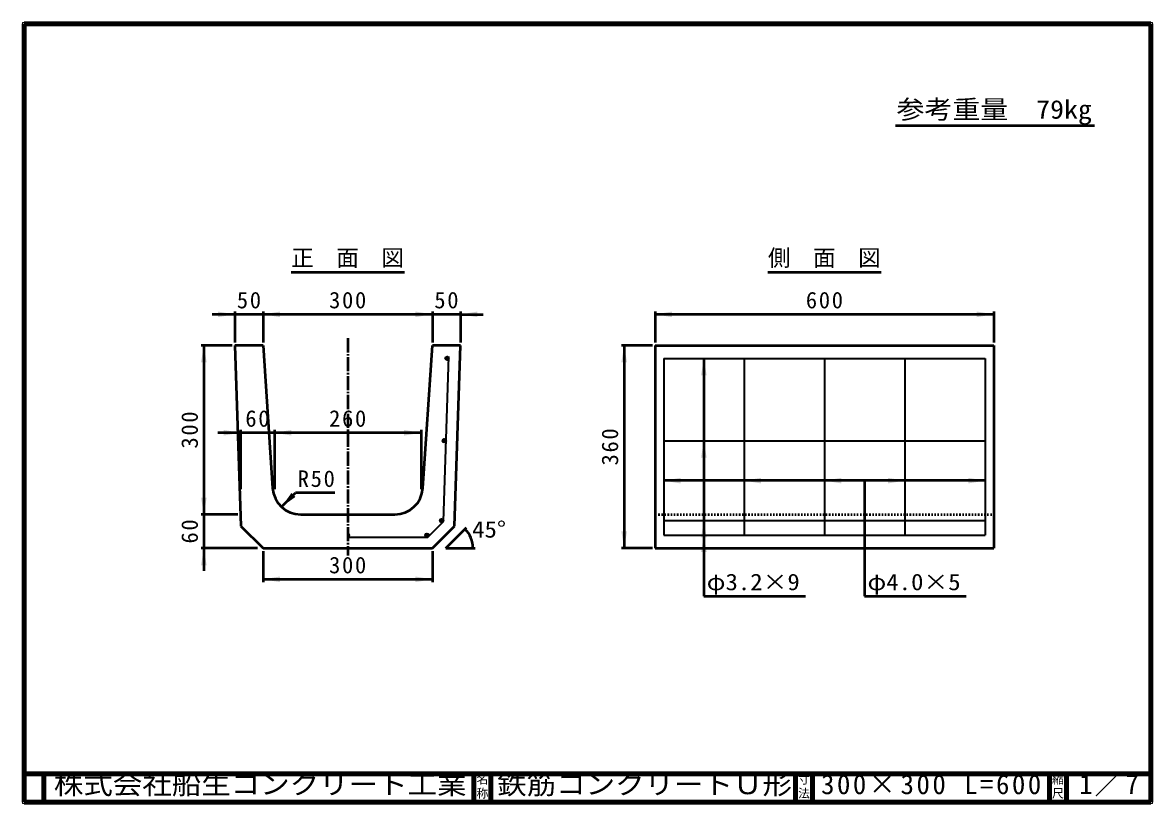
# Model space of a CAD drawing. Units: millimetres, scale not verified, with parts at other scales. Extents: x 100 to 4105, y 100 to 2870.
import ezdxf
from ezdxf.enums import TextEntityAlignment as Align

# ---------------------------------------------------------------- set-up
doc = ezdxf.new("R2010")
doc.units = ezdxf.units.MM
doc.header["$LTSCALE"] = 5
doc.linetypes.add('USER1', pattern=[13.4, 10, -1.2, 1, -1.2])
doc.linetypes.add('USER2', pattern=[2.2, 1, -1.2])
doc.layers.add('V-nasSTD', color=7, linetype='Continuous', lineweight=50)
doc.styles.add('ＭＳ ゴシック', font='')
doc.styles.get('ＭＳ ゴシック').set_extended_font_data('MS Gothic')

msp = doc.modelspace()

# ---------------------------------------------------------------- hatches: boundary and pattern name
at = {"layer": 'V-nasSTD'}
for points in [[(792.5, 1824.933), (852.5, 1834.933), (792.5, 1844.933)], [(1012.5, 1844.933), (952.5, 1834.933), (1012.5, 1824.933)], [(1492.5, 1824.933), (1552.5, 1834.933), (1492.5, 1844.933)], [(1712.5, 1844.933), (1652.5, 1834.933), (1712.5, 1824.933)], [(2402.5, 1844.933), (2342.5, 1834.933), (2402.5, 1824.933)], [(3482.5, 1824.933), (3542.5, 1834.933), (3482.5, 1844.933)], [(752.5, 1664.933), (742.5, 1724.933), (732.5, 1664.933)], [(2242.5, 1664.933), (2232.5, 1724.933), (2222.5, 1664.933)], [(1610.931, 1678.537, 1), (1598.138, 1678.963, 1)], [(2525, 1618.75), (2515, 1678.75), (2505, 1618.75)], [(812.5, 1404.933), (872.5, 1414.933), (812.5, 1424.933)], [(1052.5, 1424.933), (992.5, 1414.933), (1052.5, 1404.933)], [(1452.5, 1404.933), (1512.5, 1414.933), (1452.5, 1424.933)], [(1601.194, 1386.406, 1), (1588.401, 1386.832, 1)], [(2525, 1326.619), (2515, 1386.619), (2505, 1326.619)], [(2432.5, 1255.016), (2372.5, 1245.016), (2432.5, 1235.016)], [(2717.5, 1255.016), (2657.5, 1245.016), (2717.5, 1235.016)], [(3002.5, 1255.016), (2942.5, 1245.016), (3002.5, 1235.016)], [(3167.5, 1235.016), (3227.5, 1245.016), (3167.5, 1255.016)], [(3452.5, 1235.016), (3512.5, 1245.016), (3452.5, 1255.016)], [(732.5, 1184.933), (742.5, 1124.933), (752.5, 1184.933)], [(1053.092, 1201.406), (1017.737, 1151.909), (1067.234, 1187.264)], [(1591.746, 1102.987), (1591.76, 1103.413, 0.82068), (1579.448, 1105.863, 0.82068), (1589.886, 1098.888, 0.18165)], [(2525, 1043.413), (2515, 1103.413), (2505, 1043.413)], [(1252.5, 1057.733, -1), (1252.5, 1044.933)], [(1533.279, 1044.933, 1), (1533.279, 1057.733, 1)], [(2222.5, 1064.933), (2232.5, 1004.933), (2242.5, 1064.933)], [(2525, 991.333), (2515, 1051.333), (2505, 991.333)], [(752.5, 944.933), (742.5, 1004.933), (732.5, 944.933)], [(1012.5, 904.933), (952.5, 894.933), (1012.5, 884.933)], [(1492.5, 884.933), (1552.5, 894.933), (1492.5, 904.933)]]:
    msp.add_hatch(color=256, dxfattribs=at).paths.add_polyline_path(points)

# ---------------------------------------------------------------- linework, layer by layer
at = {"layer": 'V-nasSTD', "lineweight": 100}
for p, q in [((105, 2865), (105, 105)), ((4100, 2865), (105, 2865)), ((4100, 105), (4100, 2865)), ((105, 205), (4100, 205)), ((175, 205), (175, 105)), ((1700, 205), (1700, 105)), ((1760, 205), (1760, 105)), ((2840, 205), (2840, 105)), ((2900, 205), (2900, 105)), ((3740, 205), (3740, 105)), ((3800, 205), (3800, 105)), ((105, 105), (4100, 105))]:
    msp.add_line(p, q, dxfattribs=at)
at = {"layer": 'V-nasSTD'}
for p, q in [((3194, 2505), (3900, 2505)), ((1051.496, 1984.933), (1453.504, 1984.933)), ((2741.496, 1984.933), (3143.504, 1984.933)), ((852.5, 1844.933), (852.5, 1734.933)), ((952.5, 1844.933), (952.5, 1734.933)), ((1552.5, 1844.933), (1552.5, 1734.933)), ((1652.5, 1844.933), (1652.5, 1734.933)), ((2342.5, 1844.933), (2342.5, 1734.933)), ((3542.5, 1844.933), (3542.5, 1734.933)), ((852.5, 1834.933), (772.5, 1834.933)), ((952.5, 1834.933), (852.5, 1834.933)), ((1552.5, 1834.933), (952.5, 1834.933)), ((1652.5, 1834.933), (1552.5, 1834.933)), ((1652.5, 1834.933), (1732.5, 1834.933)), ((3542.5, 1834.933), (2342.5, 1834.933)), ((842.5, 1724.933), (732.5, 1724.933)), ((742.5, 1724.933), (742.5, 1124.933)), ((852.5, 1724.933), (873.879, 1083.554)), ((952.5, 1724.933), (852.5, 1724.933)), ((952.5, 1724.933), (986.277, 1218.281)), ((1518.723, 1218.281), (1552.5, 1724.933)), ((1652.5, 1724.933), (1552.5, 1724.933)), ((1631.121, 1083.554), (1652.5, 1724.933)), ((2332.5, 1724.933), (2222.5, 1724.933)), ((2232.5, 1724.933), (2232.5, 1004.933)), ((2342.5, 1724.933), (2342.5, 1004.933)), ((2342.5, 1724.933), (3542.5, 1724.933)), ((3542.5, 1724.933), (3542.5, 1004.933)), ((2515, 1678.75), (2515, 834.933)), ((872.5, 1414.933), (792.5, 1414.933)), ((872.5, 1424.933), (872.5, 1214.933)), ((992.5, 1414.933), (872.5, 1414.933)), ((992.5, 1424.933), (992.5, 1214.933)), ((1512.5, 1414.933), (992.5, 1414.933)), ((1512.5, 1424.933), (1512.5, 1214.933)), ((3512.5, 1245.016), (2372.5, 1245.016)), ((3085, 1245.016), (3085, 834.933)), ((1017.737, 1151.909), (1067.234, 1201.406)), ((1207.234, 1201.406), (1067.234, 1201.406)), ((862.5, 1124.933), (732.5, 1124.933)), ((742.5, 1124.933), (742.5, 1004.933)), ((1086.055, 1124.933), (1418.945, 1124.933)), ((873.879, 1083.554), (952.5, 1004.933)), ((1552.5, 1004.933), (1631.121, 1083.554)), ((1600.5, 1004.933), (1674.039, 1078.472)), ((932.5, 1004.933), (732.5, 1004.933)), ((742.5, 1004.933), (742.5, 924.933)), ((952.5, 1004.933), (1552.5, 1004.933)), ((1600.5, 1004.933), (1704.5, 1004.933)), ((2332.5, 1004.933), (2222.5, 1004.933)), ((2342.5, 1004.933), (3542.5, 1004.933)), ((952.5, 994.933), (952.5, 884.933)), ((1552.5, 994.933), (1552.5, 884.933)), ((1552.5, 894.933), (952.5, 894.933)), ((2515, 834.933), (2875, 834.933)), ((3085, 834.933), (3445, 834.933))]:
    msp.add_line(p, q, dxfattribs=at)
at = {"layer": 'V-nasSTD', "linetype": 'USER1'}
msp.add_line((1252.5, 1749.933), (1252.5, 979.933), dxfattribs=at)
at = {"layer": 'V-nasSTD', "lineweight": 35}
for p, q in [((1591.669, 1100.671), (1611.144, 1684.933)), ((2372.5, 1678.75), (3512.5, 1678.75)), ((2372.5, 1678.75), (2372.5, 1051.333)), ((2657.5, 1678.75), (2657.5, 1051.333)), ((2942.5, 1678.75), (2942.5, 1051.333)), ((3227.5, 1678.75), (3227.5, 1051.333)), ((3512.5, 1678.75), (3512.5, 1051.333)), ((2372.5, 1386.619), (3512.5, 1386.619)), ((1535.931, 1044.933), (1591.669, 1100.671)), ((2372.5, 1103.413), (3512.5, 1103.413)), ((1252.5, 1044.933), (1252.5, 1057.733)), ((1252.5, 1044.933), (1535.931, 1044.933)), ((2372.5, 1051.333), (3512.5, 1051.333))]:
    msp.add_line(p, q, dxfattribs=at)
at = {"layer": 'V-nasSTD', "linetype": 'USER2'}
msp.add_line((2342.5, 1124.933), (3542.5, 1124.933), dxfattribs=at)
at = {"layer": 'V-nasSTD', "lineweight": 13}
msp.add_lwpolyline([(100, 100), (100, 2870), (4105, 2870), (4105, 100)], close=True, dxfattribs=at)
at = {"layer": 'V-nasSTD', "lineweight": 35}
for centre in [(1604.535, 1678.75), (1594.797, 1386.619), (1585.36, 1103.413), (1533.279, 1051.333)]:
    msp.add_circle(centre, 6.4, dxfattribs=at)
at = {"layer": 'V-nasSTD'}
for centre, radius, start, end in [((1086.055, 1224.933), 100, 183.81407, 270), ((1418.945, 1224.933), 100, 270, 356.18593), ((1600.5, 1004.933), 96, 0, 45)]:
    msp.add_arc(centre, radius, start, end, dxfattribs=at)
at = {"layer": 'V-nasSTD', "lineweight": 35}
msp.add_arc((1252.5, 1051.333), 6.4, 270, 90, dxfattribs=at)
msp.add_arc((1252.5, 1051.333), 6.4, 270, 90, dxfattribs=at)

# ---------------------------------------------------------------- texts
at = {"layer": 'V-nasSTD', "style": 'ＭＳ ゴシック', "width": 1.1}
for s, height, p in [('参考重量\u300079kg', 65.98, (3198, 2595)), ('45°', 58.65, (1693.541, 1101.542)), ('φ3.2×9', 58.65, (2525, 914.933)), ('φ4.0×5', 58.65, (3095, 914.933)), ('株式会社船生コンクリート工業', 69.65, (210.75, 202.55)), ('鉄筋コンクリートＵ形', 69.65, (1782.25, 202.47))]:
    msp.add_text(s, height=height, dxfattribs=at).set_placement(p, align=Align.TOP_LEFT)
at = {"layer": 'V-nasSTD', "style": 'ＭＳ ゴシック'}
for s, height, p in [('正\u3000面\u3000図', 58.65, (1051.996, 2064.933)), ('側\u3000面\u3000図', 58.65, (2741.996, 2064.933)), ('名', 30.79, (1708.982, 200.999)), ('寸', 30.79, (2848.982, 200.999)), ('縮', 30.79, (3748.982, 200.999)), ('称', 30.79, (1708.976, 151.01)), ('法', 30.79, (2848.976, 151.01)), ('尺', 30.79, (3748.976, 151.01))]:
    msp.add_text(s, height=height, dxfattribs=at).set_placement(p, align=Align.TOP_LEFT)
at = {"layer": 'V-nasSTD', "attachment_point": 1, "style": 'ＭＳ ゴシック'}
for s, insert, char_height in [('\\T1.15;50', (859.5, 1914.933), 58.65), ('\\T1.15;300', (1186.5, 1914.933), 58.65), ('\\T1.15;50', (1559.5, 1914.933), 58.65), ('\\T1.15;600', (2876.534, 1914.933), 58.65), ('\\T1.15;60', (889.5, 1494.933), 58.65), ('\\T1.15;260', (1186.5, 1494.933), 58.65), ('\\T1.15;R50', (1075.234, 1281.406), 58.65), ('\\T1.15;300', (1186.5, 974.933), 58.65), ('\\T1.19;300×300\\~L=600', (2930.5, 202.508), 69.65), ('\\T1.15;1／7', (3845.521, 202.582), 69.65)]:
    msp.add_mtext(s, dxfattribs=dict(at, insert=insert, char_height=char_height))
at = {"layer": 'V-nasSTD', "char_height": 58.65, "attachment_point": 1, "rotation": 90, "style": 'ＭＳ ゴシック'}
for s, insert in [('\\T1.15;300', (662.5, 1358.933)), ('\\T1.15;360', (2152.5, 1298.933)), ('\\T1.15;60', (662.5, 1021.933))]:
    msp.add_mtext(s, dxfattribs=dict(at, insert=insert))

doc.saveas('drawing.dxf')
